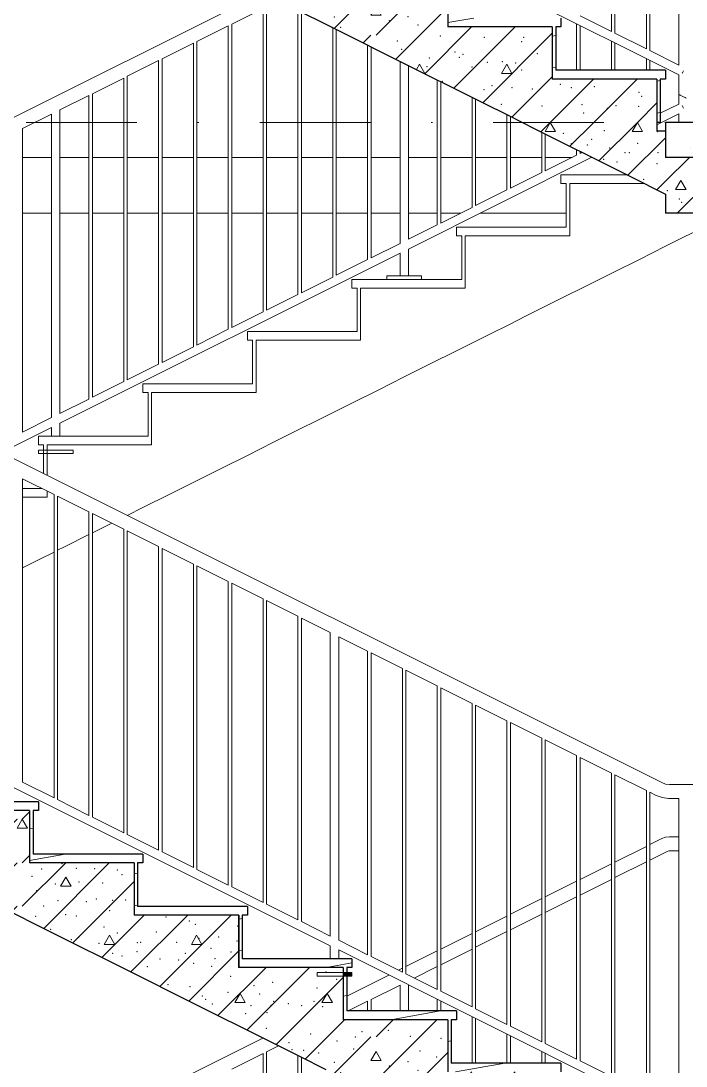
# Model space of a CAD drawing. Header units: millimetres. Extents: x 18162 to 7085488, y 72188 to 247925.
# Drawn here: x 3667579 to 3669488, y 125410 to 128410 of the extents above; entities that cross this region are included whole.
import ezdxf

# ---------------------------------------------------------------- set-up
doc = ezdxf.new("R2010")
doc.units = ezdxf.units.MM
doc.header["$MEASUREMENT"] = 0
doc.linetypes.add('Dot & Dashed', pattern=[670.277762, 317.5, -176.388889, 0, -176.388874])
for name, color, linetype in [('Interior - Stair & Railing', 7, 'Continuous'), ('Structural - Bearing', 7, 'Continuous'), ('Structural - Stair & Railing', 7, 'Continuous')]:
    doc.layers.add(name, color=color, linetype=linetype)
pattern_1 = [(10, (3761974.73, 95118.01), (-15.628336, 88.632695), [])]

# ---------------------------------------------------------------- blocks, each defined once
blk = doc.blocks.new('*X899', base_point=(3761974.7, 95118))
at = {"layer": 'Structural - Stair & Railing', "color": 7, "linetype": 'Continuous', "lineweight": 9}
for p, q in [((3666374.4, 129440.1), (3666377.3, 129443)), ((3666457.7, 129398.4), (3666502.3, 129443)), ((3666552.9, 129425.9), (3666562.8, 129443)), ((3666568, 129425.9), (3666552.9, 129425.9)), ((3666568, 129368.6), (3666642.5, 129443)), ((3666568, 129425.9), (3666583.1, 129425.9)), ((3666583.1, 129425.9), (3666573.2, 129443)), ((3666634.5, 129310), (3666767.5, 129443)), ((3666717.8, 129268.4), (3666892.5, 129443)), ((3666801.2, 129226.7), (3667004, 129429.5)), ((3666812.9, 129443), (3666803.1, 129425.9)), ((3666803.1, 129425.9), (3666833.1, 129425.9)), ((3666833.1, 129425.9), (3666823.2, 129443)), ((3666541.1, 129356.7), (3666552.9, 129368.6)), ((3666884.5, 129185), (3667004, 129304.5)), ((3666691, 129281.8), (3666693, 129285.2)), ((3666693, 129285.2), (3666696.6, 129279)), ((3666927.9, 129259.2), (3666943, 129285.2)), ((3666943, 129285.2), (3666957.9, 129259.2)), ((3666967.8, 129143.4), (3667117.5, 129293)), ((3667068, 129118.6), (3667242.5, 129293)), ((3667177.9, 129259.2), (3667193, 129285.2)), ((3667193, 129285.2), (3667207.9, 129259.2)), ((3666957.9, 129259.2), (3666927.9, 129259.2)), ((3667207.9, 129259.2), (3667177.9, 129259.2)), ((3667193, 129118.6), (3667304, 129229.5)), ((3667318, 129118.6), (3667342.5, 129143)), ((3667443, 129118.6), (3667467.5, 129143)), ((3667583.1, 129118.6), (3667604, 129139.4)), ((3667051.2, 129101.7), (3667068, 129118.5)), ((3667068, 129118.6), (3667056.8, 129098.9)), ((3667083.1, 129092.6), (3667068, 129118.6)), ((3667069.5, 129092.5), (3667083.1, 129092.6)), ((3667134.5, 129060), (3667193, 129118.5)), ((3667217.8, 129018.4), (3667318, 129118.5)), ((3667301.2, 128976.7), (3667443, 129118.5)), ((3667318, 129118.6), (3667303.1, 129092.5)), ((3667303.1, 129092.5), (3667333.1, 129092.6)), ((3667333.1, 129092.6), (3667318, 129118.6)), ((3667384.5, 128935), (3667568, 129118.5)), ((3667568, 129092.6), (3667583.1, 129118.6)), ((3667583.1, 129092.5), (3667568, 129092.6)), ((3667598.3, 129092.6), (3667583.1, 129118.6)), ((3667583.1, 129092.5), (3667598.3, 129092.6)), ((3667583.1, 128993.5), (3667604, 129014.4)), ((3667467.8, 128893.4), (3667568, 128993.5)), ((3667583.1, 128868.5), (3667707.6, 128993)), ((3667644.6, 128805), (3667832.6, 128993)), ((3667427.9, 128925.9), (3667443, 128951.9)), ((3667443, 128951.9), (3667457.9, 128925.9)), ((3667693, 128925.9), (3667708.1, 128951.9)), ((3667708.1, 128951.9), (3667723.1, 128925.9)), ((3667457.9, 128925.9), (3667427.9, 128925.9)), ((3667723.1, 128925.9), (3667693, 128925.9)), ((3667727.9, 128763.3), (3667904, 128939.4)), ((3667551.2, 128851.7), (3667568, 128868.5)), ((3667811.3, 128721.7), (3667932.6, 128843)), ((3667894.6, 128680), (3668057.6, 128843)), ((3667977.9, 128638.3), (3668182.6, 128843)), ((3667833.1, 128785.2), (3667818.2, 128759.2)), ((3667848.3, 128759.2), (3667833.1, 128785.2)), ((3668083.1, 128785.2), (3668068.2, 128759.2)), ((3668098.3, 128759.2), (3668083.1, 128785.2)), ((3667818.2, 128759.2), (3667848.3, 128759.2)), ((3668061.3, 128596.7), (3668204, 128739.4)), ((3668068.2, 128759.2), (3668098.3, 128759.2)), ((3668144.6, 128555), (3668282.6, 128693)), ((3668227.9, 128513.3), (3668407.6, 128693)), ((3668311.3, 128471.7), (3668504, 128664.4)), ((3668193, 128592.6), (3668208.1, 128618.6)), ((3668208.1, 128618.6), (3668223.1, 128592.5)), ((3668443, 128592.6), (3668458.1, 128618.6)), ((3668458.1, 128618.6), (3668473.1, 128592.5)), ((3668223.1, 128592.5), (3668193, 128592.6)), ((3668473.1, 128592.5), (3668443, 128592.6)), ((3668394.6, 128430), (3668507.6, 128543)), ((3668598.3, 128368.5), (3668772.7, 128543)), ((3668598.3, 128493.5), (3668647.7, 128543)), ((3668477.9, 128388.3), (3668583.1, 128493.5)), ((3668583.1, 128425.9), (3668598.3, 128451.9)), ((3668613.4, 128425.9), (3668598.3, 128451.9)), ((3668654.7, 128299.9), (3668804, 128449.2)), ((3668598.3, 128425.9), (3668583.1, 128425.9)), ((3668598.3, 128425.9), (3668613.4, 128425.9)), ((3668738, 128258.3), (3668872.7, 128393)), ((3668821.3, 128216.6), (3668997.7, 128393)), ((3668904.7, 128174.9), (3669104, 128374.2)), ((3668561.3, 128346.7), (3668583.1, 128368.5)), ((3668714.4, 128270.1), (3668723.3, 128285.2)), ((3668723.3, 128285.2), (3668738.2, 128259.2)), ((3668958.1, 128259.2), (3668973.3, 128285.2)), ((3668973.3, 128285.2), (3668988.2, 128259.2)), ((3668738.2, 128259.2), (3668736.2, 128259.2)), ((3668988.2, 128259.2), (3668958.1, 128259.2)), ((3668988, 128133.3), (3669104, 128249.2)), ((3669098.3, 128118.5), (3669222.7, 128243)), ((3669223.3, 128118.5), (3669347.7, 128243)), ((3669348.3, 128118.5), (3669404, 128174.2)), ((3669071.3, 128091.6), (3669098.3, 128118.5)), ((3669098.3, 128118.5), (3669083.4, 128092.5)), ((3669113.4, 128092.5), (3669098.3, 128118.5)), ((3669154.7, 128049.9), (3669223.3, 128118.5)), ((3669238, 128008.3), (3669348.3, 128118.5)), ((3669348.3, 128118.5), (3669333.4, 128092.5)), ((3669363.4, 128092.5), (3669348.3, 128118.5)), ((3669083.4, 128092.5), (3669113.4, 128092.5)), ((3669321.3, 127966.6), (3669429.1, 128074.3)), ((3669333.4, 128092.5), (3669363.4, 128092.5)), ((3669404.7, 127924.9), (3669429.1, 127949.3))]:
    blk.add_line(p, q, dxfattribs=at)
for p in [(3666448.8, 129421.1), (3666448.8, 129421.1), (3666660, 129422.3), (3666742.4, 129436.2), (3666813.2, 129433.7), (3666992.3, 129424.6), (3666606.5, 129410.2), (3666688.2, 129397.9), (3666901.1, 129409.9), (3666926.4, 129406.5), (3666752.6, 129366.8), (3666879.2, 129362.5), (3666992.3, 129362.8), (3666628.8, 129352.1), (3666986.1, 129349.7), (3666641.5, 129328.1), (3666721.5, 129303.5), (3666794.5, 129320.3), (3666806.8, 129304.9), (3666817.7, 129314.2), (3666714.1, 129278.6), (3666843.9, 129277.1), (3666887.2, 129291), (3666930.7, 129292.7), (3666969.1, 129289.4), (3667115.9, 129280.2), (3667151.4, 129277.1), (3667276.6, 129278.6), (3666985.8, 129268.8), (3666877.9, 129212.2), (3666901.3, 129224.3), (3666958.8, 129218.6), (3667016.6, 129214.7), (3667097.4, 129227.6), (3667128.8, 129217.9), (3667128.8, 129217.9), (3667194.7, 129221.4), (3666927.4, 129170.5), (3667044, 129165.8), (3667159.2, 129168.9), (3667231.7, 129158.6), (3667257.1, 129166.6), (3667163.8, 129145.7), (3667537.9, 129142.1), (3667223.3, 129094.5), (3667375.2, 129092), (3667447.4, 129093.2), (3667522.3, 129097.6), (3667568, 129118.6), (3667568, 129118.6), (3667568, 129118.5), (3667583.1, 129118.6), (3667583.1, 129118.5), (3667583.1, 129118.5), (3667106.1, 129086.8), (3667187.1, 129070.1), (3667174.3, 129053.4), (3667238.2, 129045.3), (3667282.6, 129031.8), (3667294.6, 129031.9), (3667319.2, 129057.9), (3667377.3, 129031.8), (3667449.4, 129031.8), (3667499.6, 129044), (3667544.4, 129031.7), (3667259.3, 129004.4), (3667374.7, 129000.2), (3667485.2, 129021.9), (3667469.8, 128984.8), (3667638.2, 128975.7), (3667697, 128991.2), (3667738.5, 128977.1), (3667790.3, 128976.7), (3667855.9, 128972.9), (3667520.7, 128956.8), (3667611.2, 128954.2), (3667868.9, 128959.4), (3667471.7, 128934.9), (3667510, 128912.2), (3667624.2, 128913.7), (3667678.1, 128932.3), (3667745.8, 128938.1), (3667813.4, 128934.9), (3667510.1, 128900.4), (3667523.9, 128901.4), (3667685.7, 128884.4), (3667766.6, 128881.8), (3667795.3, 128889.8), (3667842.1, 128885.9), (3667879.9, 128886.9), (3667644.3, 128868.9), (3667832.8, 128867.4), (3667833.5, 128856), (3667621.6, 128839.5), (3667707.6, 128844.2), (3667738.2, 128840.5), (3667995.2, 128837.9), (3668062.8, 128826.1), (3667664, 128802.3), (3667817.1, 128808.9), (3667855.9, 128792), (3667967.3, 128795), (3668080, 128817), (3668201.3, 128812.1), (3667724.1, 128772.2), (3667744.4, 128779.8), (3667803.1, 128762.3), (3667913.4, 128764.6), (3667922.4, 128765.4), (3668025.9, 128765.4), (3668090.2, 128776.5), (3668146.9, 128780.4), (3668199, 128768.5), (3667842.7, 128733.8), (3667912.5, 128737.9), (3668051, 128733.8), (3668125, 128748.2), (3668182.4, 128737), (3667868.9, 128726.3), (3667978, 128717.5), (3668032.1, 128714.4), (3668074.8, 128705), (3668136.2, 128718.2), (3667942, 128695.3), (3668126.4, 128695.8), (3668454.5, 128680.1), (3668001.1, 128644), (3668180.9, 128667.3), (3668248.3, 128640.4), (3668302.1, 128650.1), (3668484.9, 128658.8), (3668064.5, 128637.4), (3668099.8, 128610.8), (3668173.9, 128622), (3668263.9, 128617), (3668429.3, 128634), (3668109.5, 128601.4), (3668128.3, 128587.8), (3668239.2, 128583), (3668296.4, 128584.6), (3668304.1, 128596), (3668346.2, 128588.7), (3668384.5, 128583), (3668420, 128596), (3668223.8, 128559.9), (3668285.6, 128562.9), (3668445.1, 128580), (3668283.9, 128518.1), (3668410.5, 128502), (3668539, 128493.4), (3668557.6, 128508.3), (3668633.5, 128512.7), (3668696.5, 128495), (3668348.5, 128477), (3668486.3, 128482.2), (3668784.7, 128489.3), (3668356.8, 128457.1), (3668390.6, 128454.8), (3668433.6, 128447.8), (3668534.1, 128459.4), (3668724.3, 128453.2), (3668772.7, 128436.2), (3668479, 128421.1), (3668479, 128421.1), (3668636.7, 128410.1), (3668690.3, 128422.3), (3668496.4, 128390.9), (3668718.4, 128397.9), (3668659.1, 128352.1), (3668782.8, 128366.8), (3668909.5, 128362.5), (3669016.4, 128349.7), (3669022.5, 128362.8), (3668671.7, 128328.1), (3668824.7, 128320.3), (3668847.9, 128314.2), (3669061.2, 128315.7), (3668751.7, 128303.5), (3668837.1, 128304.9), (3668917.5, 128291), (3668961, 128292.7), (3668999.4, 128289.4), (3668744.4, 128278.6), (3668874.2, 128277.1), (3669016.1, 128268.8), (3668788.2, 128235.9), (3668931.5, 128224.3), (3669127.6, 128227.6), (3669225, 128221.4), (3668908.2, 128212.2), (3668989, 128218.6), (3669046.9, 128214.7), (3669159, 128217.9), (3669159, 128217.9), (3669353.2, 128204.4), (3669361, 128193.6), (3668957.6, 128170.4), (3669074.2, 128165.8), (3669189.4, 128168.9), (3669287.4, 128166.6), (3669351.7, 128164.3), (3669194.1, 128145.7), (3669261.9, 128158.6), (3669136.3, 128086.8), (3669217.4, 128070.1), (3669253.5, 128094.5), (3669405.5, 128092), (3669158.5, 128057.4), (3669204.5, 128053.4), (3669268.5, 128045.3), (3669349.5, 128057.9), (3669251.2, 128012.6), (3669312.8, 128031.8), (3669324.9, 128031.9), (3669407.6, 128031.8), (3669289.5, 128004.4), (3669405, 128000.2), (3669366.6, 127954.8)]:
    blk.add_point(p, dxfattribs=at)
blk = doc.blocks.new('*X910', base_point=(3761974.7, 95118))
at = {"layer": 'Structural - Bearing', "color": 7, "linetype": 'Continuous', "lineweight": 9}
for p, q in [((3669429.1, 127949.3), (3669497.7, 128018)), ((3669462.7, 127858), (3669598.3, 127993.5)), ((3669458.1, 127925.9), (3669473.3, 127951.9)), ((3669473.3, 127951.9), (3669488.2, 127925.8)), ((3669488.2, 127925.8), (3669458.1, 127925.9))]:
    blk.add_line(p, q, dxfattribs=at)
for p in [(3669434.6, 127922.8), (3669468.5, 127898.2), (3669475.3, 127889)]:
    blk.add_point(p, dxfattribs=at)
blk = doc.blocks.new('*X975', base_point=(3761974.7, 95118))
at = {"layer": 'Structural - Stair & Railing', "color": 7, "linetype": 'Continuous', "lineweight": 9}
for p, q in [((3666374.4, 126440.1), (3666377.4, 126443)), ((3666457.8, 126398.4), (3666502.4, 126443)), ((3666552.9, 126425.9), (3666562.9, 126443)), ((3666568, 126425.8), (3666552.9, 126425.9)), ((3666568, 126368.5), (3666642.5, 126443)), ((3666568, 126425.8), (3666583.1, 126425.9)), ((3666583.1, 126425.9), (3666573.2, 126443)), ((3666634.5, 126310), (3666767.5, 126443)), ((3666717.9, 126268.4), (3666892.5, 126443)), ((3666801.2, 126226.7), (3667004, 126429.5)), ((3666812.9, 126443), (3666803.1, 126425.8)), ((3666803.1, 126425.8), (3666833.1, 126425.9)), ((3666833.1, 126425.9), (3666823.2, 126443)), ((3666541.1, 126356.7), (3666552.9, 126368.5)), ((3666884.5, 126185), (3667004, 126304.5)), ((3666691, 126281.8), (3666693, 126285.2)), ((3666693, 126285.2), (3666696.6, 126279)), ((3666927.9, 126259.2), (3666943, 126285.2)), ((3666943, 126285.2), (3666957.9, 126259.2)), ((3666967.9, 126143.4), (3667117.5, 126293)), ((3667068, 126118.5), (3667242.5, 126293)), ((3667177.9, 126259.2), (3667193, 126285.2)), ((3667193, 126285.2), (3667207.9, 126259.2)), ((3666957.9, 126259.2), (3666927.9, 126259.2)), ((3667207.9, 126259.2), (3667177.9, 126259.2)), ((3667193, 126118.5), (3667304, 126229.5)), ((3667318, 126118.5), (3667342.5, 126143)), ((3667443, 126118.5), (3667467.5, 126143)), ((3667583.1, 126118.5), (3667604, 126139.3)), ((3667051.2, 126101.7), (3667068, 126118.5)), ((3667068, 126118.5), (3667056.8, 126098.9)), ((3667083.1, 126092.5), (3667068, 126118.5)), ((3667069.6, 126092.5), (3667083.1, 126092.5)), ((3667134.5, 126060), (3667193, 126118.5)), ((3667217.9, 126018.3), (3667318, 126118.5)), ((3667301.2, 125976.7), (3667443, 126118.5)), ((3667318, 126118.5), (3667303.1, 126092.5)), ((3667303.1, 126092.5), (3667333.1, 126092.5)), ((3667333.1, 126092.5), (3667318, 126118.5)), ((3667384.5, 125935), (3667568, 126118.5)), ((3667568, 126092.5), (3667583.1, 126118.5)), ((3667583.1, 126092.5), (3667568, 126092.5)), ((3667598.3, 126092.5), (3667583.1, 126118.5)), ((3667583.1, 126092.5), (3667598.3, 126092.5)), ((3667583.1, 125993.5), (3667604, 126014.3)), ((3667467.9, 125893.3), (3667568, 125993.5)), ((3667583.1, 125868.5), (3667707.7, 125993)), ((3667644.6, 125805), (3667832.7, 125993)), ((3667427.9, 125925.8), (3667443, 125951.8)), ((3667443, 125951.8), (3667457.9, 125925.8)), ((3667693, 125925.8), (3667708.1, 125951.8)), ((3667708.1, 125951.8), (3667723.1, 125925.8)), ((3667457.9, 125925.8), (3667427.9, 125925.8)), ((3667723.1, 125925.8), (3667693, 125925.8)), ((3667727.9, 125763.3), (3667904, 125939.3)), ((3667551.2, 125851.7), (3667568, 125868.5)), ((3667811.3, 125721.6), (3667932.7, 125843)), ((3667894.6, 125680), (3668057.7, 125843)), ((3667977.9, 125638.3), (3668182.7, 125843)), ((3667833.1, 125785.2), (3667818.2, 125759.1)), ((3667848.3, 125759.2), (3667833.1, 125785.2)), ((3668083.1, 125785.2), (3668068.2, 125759.1)), ((3668098.3, 125759.2), (3668083.1, 125785.2)), ((3667818.2, 125759.1), (3667848.3, 125759.2)), ((3668061.3, 125596.6), (3668204, 125739.3)), ((3668068.2, 125759.1), (3668098.3, 125759.2)), ((3668144.6, 125555), (3668282.7, 125693)), ((3668227.9, 125513.3), (3668407.7, 125693)), ((3668311.3, 125471.6), (3668504, 125664.3)), ((3668193, 125592.5), (3668208.1, 125618.5)), ((3668208.1, 125618.5), (3668223.1, 125592.5)), ((3668443, 125592.5), (3668458.1, 125618.5)), ((3668458.1, 125618.5), (3668473.1, 125592.5)), ((3668223.1, 125592.5), (3668193, 125592.5)), ((3668473.1, 125592.5), (3668443, 125592.5)), ((3668394.6, 125430), (3668507.7, 125543)), ((3668598.3, 125368.5), (3668772.8, 125543)), ((3668598.3, 125493.5), (3668647.8, 125543)), ((3668477.9, 125388.3), (3668583.1, 125493.5)), ((3668583.1, 125425.8), (3668598.3, 125451.8)), ((3668613.4, 125425.8), (3668598.3, 125451.8)), ((3668654.7, 125299.9), (3668804, 125449.2)), ((3668598.3, 125425.8), (3668583.1, 125425.8)), ((3668598.3, 125425.8), (3668613.4, 125425.8)), ((3668738, 125258.3), (3668872.8, 125393)), ((3668821.4, 125216.6), (3668997.8, 125393)), ((3668904.7, 125174.9), (3669104, 125374.2)), ((3668561.3, 125346.6), (3668583.1, 125368.5)), ((3668714.5, 125270), (3668723.3, 125285.2)), ((3668723.3, 125285.2), (3668738.2, 125259.1)), ((3668958.1, 125259.2), (3668973.3, 125285.2)), ((3668973.3, 125285.2), (3668988.2, 125259.1)), ((3668738.2, 125259.1), (3668736.3, 125259.1)), ((3668988.2, 125259.1), (3668958.1, 125259.2)), ((3668988, 125133.3), (3669104, 125249.2)), ((3669098.3, 125118.5), (3669222.8, 125243)), ((3669223.3, 125118.5), (3669347.8, 125243)), ((3669348.3, 125118.5), (3669404, 125174.2)), ((3669071.4, 125091.6), (3669098.3, 125118.5)), ((3669098.3, 125118.5), (3669083.4, 125092.5)), ((3669113.4, 125092.5), (3669098.3, 125118.5)), ((3669154.7, 125049.9), (3669223.3, 125118.5)), ((3669238, 125008.3), (3669348.3, 125118.5)), ((3669348.3, 125118.5), (3669333.4, 125092.5)), ((3669363.4, 125092.5), (3669348.3, 125118.5)), ((3669083.4, 125092.5), (3669113.4, 125092.5)), ((3669321.4, 124966.6), (3669429.1, 125074.3)), ((3669333.4, 125092.5), (3669363.4, 125092.5)), ((3669404.7, 124924.9), (3669429.1, 124949.3))]:
    blk.add_line(p, q, dxfattribs=at)
for p in [(3666448.8, 126421.1), (3666448.8, 126421.1), (3666660, 126422.3), (3666742.4, 126436.2), (3666813.2, 126433.7), (3666992.3, 126424.6), (3666606.5, 126410.1), (3666688.2, 126397.9), (3666901.1, 126409.8), (3666926.4, 126406.5), (3666752.6, 126366.7), (3666879.2, 126362.5), (3666992.3, 126362.8), (3666628.8, 126352.1), (3666986.1, 126349.7), (3666641.5, 126328), (3666721.5, 126303.4), (3666794.5, 126320.3), (3666806.8, 126304.8), (3666817.7, 126314.1), (3666714.1, 126278.6), (3666843.9, 126277), (3666887.2, 126290.9), (3666930.7, 126292.7), (3666969.1, 126289.4), (3667115.9, 126280.1), (3667151.4, 126277), (3667276.6, 126278.6), (3666985.8, 126268.7), (3666877.9, 126212.1), (3666901.3, 126224.3), (3666958.8, 126218.5), (3667016.6, 126214.6), (3667097.4, 126227.6), (3667128.8, 126217.8), (3667128.8, 126217.8), (3667194.7, 126221.4), (3666927.4, 126170.4), (3667044, 126165.8), (3667159.2, 126168.9), (3667231.7, 126158.6), (3667257.1, 126166.6), (3667163.8, 126145.7), (3667537.9, 126142.1), (3667223.3, 126094.5), (3667375.2, 126091.9), (3667447.4, 126093.1), (3667522.3, 126097.6), (3667568, 126118.5), (3667568, 126118.5), (3667568, 126118.5), (3667583.1, 126118.5), (3667583.1, 126118.5), (3667583.1, 126118.5), (3667106.1, 126086.8), (3667187.1, 126070.1), (3667174.3, 126053.3), (3667238.2, 126045.3), (3667282.6, 126031.7), (3667294.6, 126031.9), (3667319.2, 126057.9), (3667377.3, 126031.7), (3667449.4, 126031.7), (3667499.6, 126044), (3667544.4, 126031.7), (3667259.3, 126004.4), (3667374.7, 126000.2), (3667485.2, 126021.9), (3667469.8, 125984.8), (3667638.2, 125975.6), (3667697, 125991.2), (3667738.5, 125977), (3667790.3, 125976.7), (3667855.9, 125972.8), (3667520.7, 125956.7), (3667611.2, 125954.2), (3667868.9, 125959.3), (3667471.7, 125934.9), (3667510, 125912.1), (3667624.2, 125913.7), (3667678.1, 125932.3), (3667745.8, 125938.1), (3667813.4, 125934.9), (3667510.1, 125900.4), (3667523.9, 125901.3), (3667685.7, 125884.3), (3667766.6, 125881.7), (3667795.3, 125889.8), (3667842.1, 125885.9), (3667879.9, 125886.9), (3667644.3, 125868.9), (3667832.8, 125867.3), (3667833.5, 125856), (3667621.6, 125839.5), (3667707.6, 125844.1), (3667738.2, 125840.5), (3667995.2, 125837.8), (3668062.8, 125826), (3667664, 125802.2), (3667817.1, 125808.9), (3667855.9, 125791.9), (3667967.3, 125794.9), (3668080, 125817), (3668201.3, 125812.1), (3667724.1, 125772.2), (3667744.4, 125779.8), (3667803.1, 125762.3), (3667913.4, 125764.5), (3667922.4, 125765.3), (3668025.9, 125765.3), (3668090.2, 125776.5), (3668146.9, 125780.3), (3668199, 125768.4), (3667842.7, 125733.7), (3667912.5, 125737.8), (3668051, 125733.7), (3668125, 125748.1), (3668182.4, 125736.9), (3667868.9, 125726.2), (3667978, 125717.4), (3668032.1, 125714.3), (3668074.8, 125705), (3668136.2, 125718.2), (3667942, 125695.3), (3668126.4, 125695.8), (3668454.5, 125680.1), (3668001.1, 125643.9), (3668180.9, 125667.2), (3668248.3, 125640.4), (3668302.1, 125650), (3668484.9, 125658.7), (3668064.5, 125637.4), (3668099.8, 125610.8), (3668173.9, 125621.9), (3668263.9, 125617), (3668429.3, 125634), (3668109.5, 125601.3), (3668128.3, 125587.8), (3668239.2, 125583), (3668296.4, 125584.5), (3668304.1, 125595.9), (3668346.2, 125588.7), (3668384.5, 125583), (3668420, 125595.9), (3668223.8, 125559.9), (3668285.6, 125562.9), (3668445.1, 125579.9), (3668283.9, 125518), (3668410.5, 125501.9), (3668539, 125493.4), (3668557.6, 125508.3), (3668633.5, 125512.6), (3668696.5, 125494.9), (3668348.5, 125476.9), (3668486.3, 125482.1), (3668784.7, 125489.3), (3668356.8, 125457.1), (3668390.6, 125454.7), (3668433.6, 125447.7), (3668534.1, 125459.3), (3668724.3, 125453.2), (3668772.7, 125436.1), (3668479, 125421), (3668479, 125421), (3668636.7, 125410.1), (3668690.3, 125422.3), (3668496.4, 125390.9), (3668718.4, 125397.8), (3668659.1, 125352.1), (3668782.8, 125366.7), (3668909.5, 125362.4), (3669016.4, 125349.6), (3669022.5, 125362.7), (3668671.7, 125328), (3668824.7, 125320.3), (3668847.9, 125314.1), (3669061.2, 125315.6), (3668751.7, 125303.4), (3668837.1, 125304.8), (3668917.5, 125290.9), (3668961, 125292.7), (3668999.4, 125289.4), (3668744.4, 125278.6), (3668874.2, 125277), (3669016.1, 125268.7), (3668788.2, 125235.8), (3668931.5, 125224.2), (3669127.6, 125227.6), (3669225, 125221.4), (3668908.2, 125212.1), (3668989, 125218.5), (3669046.9, 125214.6), (3669159, 125217.8), (3669159, 125217.8), (3669353.2, 125204.4), (3669361, 125193.6), (3668957.6, 125170.4), (3669074.2, 125165.7), (3669189.4, 125168.8), (3669287.4, 125166.5), (3669351.7, 125164.2), (3669194.1, 125145.7), (3669261.9, 125158.6), (3669136.3, 125086.8), (3669217.4, 125070.1), (3669253.5, 125094.5), (3669405.5, 125091.9), (3669158.5, 125057.4), (3669204.5, 125053.3), (3669268.5, 125045.2), (3669349.5, 125057.8), (3669251.2, 125012.6), (3669312.8, 125031.7), (3669324.9, 125031.9), (3669407.6, 125031.7), (3669289.5, 125004.4), (3669405, 125000.2), (3669366.6, 124954.8)]:
    blk.add_point(p, dxfattribs=at)

msp = doc.modelspace()

# ---------------------------------------------------------------- hatches: boundary and pattern name
at = {"layer": 'Interior - Stair & Railing', "linetype": 'Continuous', "lineweight": 9}
msp.add_hatch(color=7, dxfattribs=at).paths.add_polyline_path([(3668529.1, 125678), (3668504, 125678), (3668504, 125668), (3668529.1, 125668)])
at = {"layer": 'Structural - Bearing', "linetype": 'Continuous', "lineweight": 9}
h = msp.add_hatch(dxfattribs=at)
h.set_pattern_fill('Lightweight_Concrete_0003', style=0, pattern_type=2)
h.set_pattern_definition([(0, (3761974.7, 95118), (0, 779.423), [48.75, -401.25]), (0, (3762199.7, 95507.7), (0, 779.423), [48.75, -401.25]), (60, (3761974.7, 95118), (-675, 389.7114), [48.75, -401.25]), (60, (3762424.7, 95118), (-675, 389.7114), [48.75, -401.25]), (120, (3762023.5, 95118), (675, 389.7114), [48.75, -401.25]), (120, (3762473.5, 95118), (675, 389.7114), [48.75, -401.25]), (0, (3761974.73, 95193), (0, 150), [0, -150, 0, -225]), (45, (3762049.73, 95193), (-106.06602, 106.06602), [0, -112.5, 0, -187.5])])
h.paths.add_polyline_path([(3669429.1, 128018), (3676379.1, 128018), (3676379.1, 128118), (3669429.1, 128118)])
at = {"layer": 'Structural - Stair & Railing', "linetype": 'Continuous', "lineweight": 9}
h = msp.add_hatch(dxfattribs=at)
h.set_pattern_fill('Wood_0003', style=0, pattern_type=2)
h.set_pattern_definition(pattern_1)
h.paths.add_polyline_path([(3668804.1, 128418), (3668804.1, 128393), (3669129.1, 128393), (3669129.1, 128418)])
h = msp.add_hatch(dxfattribs=at)
h.set_pattern_fill('Wood_0003', style=0, pattern_type=2)
h.set_pattern_definition(pattern_1)
h.paths.add_polyline_path([(3669114.1, 128393), (3669104.1, 128393), (3669104.1, 128268), (3669114.1, 128268)])
h = msp.add_hatch(dxfattribs=at)
h.set_pattern_fill('Wood_0003', style=0, pattern_type=2)
h.set_pattern_definition(pattern_1)
h.paths.add_polyline_path([(3669104.1, 128268), (3669104.1, 128243), (3669429.1, 128243), (3669429.1, 128268)])
h = msp.add_hatch(dxfattribs=at)
h.set_pattern_fill('Wood_0003', style=0, pattern_type=2)
h.set_pattern_definition(pattern_1)
h.paths.add_polyline_path([(3669414.1, 128243), (3669404.1, 128243), (3669404.1, 128118), (3669414.1, 128118)])
h = msp.add_hatch(dxfattribs=at)
h.set_pattern_fill('Wood_0003', style=0, pattern_type=2)
h.set_pattern_definition(pattern_1)
h.paths.add_polyline_path([(3667304.1, 126143), (3667629.1, 126143), (3667629.1, 126168), (3667304.1, 126168)])
h = msp.add_hatch(dxfattribs=at)
h.set_pattern_fill('Wood_0003', style=0, pattern_type=2)
h.set_pattern_definition(pattern_1)
h.paths.add_polyline_path([(3667614.1, 126143), (3667604.1, 126143), (3667604.1, 126018), (3667614.1, 126018)])
h = msp.add_hatch(dxfattribs=at)
h.set_pattern_fill('Wood_0003', style=0, pattern_type=2)
h.set_pattern_definition(pattern_1)
h.paths.add_polyline_path([(3667929.1, 126018), (3667604.1, 126018), (3667604.1, 125993), (3667929.1, 125993)])
h = msp.add_hatch(dxfattribs=at)
h.set_pattern_fill('Wood_0003', style=0, pattern_type=2)
h.set_pattern_definition(pattern_1)
h.paths.add_polyline_path([(3667914.1, 125993), (3667904.1, 125993), (3667904.1, 125868), (3667914.1, 125868)])
h = msp.add_hatch(dxfattribs=at)
h.set_pattern_fill('Wood_0003', style=0, pattern_type=2)
h.set_pattern_definition(pattern_1)
h.paths.add_polyline_path([(3667904.1, 125868), (3667904.1, 125843), (3668229.1, 125843), (3668229.1, 125868)])
h = msp.add_hatch(dxfattribs=at)
h.set_pattern_fill('Wood_0003', style=0, pattern_type=2)
h.set_pattern_definition(pattern_1)
h.paths.add_polyline_path([(3668214.1, 125843), (3668204.1, 125843), (3668204.1, 125718), (3668214.1, 125718)])
h = msp.add_hatch(dxfattribs=at)
h.set_pattern_fill('Wood_0003', style=0, pattern_type=2)
h.set_pattern_definition(pattern_1)
h.paths.add_polyline_path([(3668204.1, 125718), (3668204.1, 125693), (3668529.1, 125693), (3668529.1, 125718)])
h = msp.add_hatch(dxfattribs=at)
h.set_pattern_fill('Wood_0003', style=0, pattern_type=2)
h.set_pattern_definition(pattern_1)
h.paths.add_polyline_path([(3668504.1, 125693), (3668504.1, 125678), (3668514.1, 125678), (3668514.1, 125693)])
h = msp.add_hatch(dxfattribs=at)
h.set_pattern_fill('Wood_0003', style=0, pattern_type=2)
h.set_pattern_definition(pattern_1)
h.paths.add_polyline_path([(3668504.1, 125668), (3668504.1, 125568), (3668514.1, 125568), (3668514.1, 125668)])
h = msp.add_hatch(dxfattribs=at)
h.set_pattern_fill('Wood_0003', style=0, pattern_type=2)
h.set_pattern_definition(pattern_1)
h.paths.add_polyline_path([(3668504.1, 125543), (3668829.1, 125543), (3668829.1, 125568), (3668504.1, 125568)])
h = msp.add_hatch(dxfattribs=at)
h.set_pattern_fill('Wood_0003', style=0, pattern_type=2)
h.set_pattern_definition(pattern_1)
h.paths.add_polyline_path([(3668814.1, 125543), (3668804.1, 125543), (3668804.1, 125418), (3668814.1, 125418)])
h = msp.add_hatch(dxfattribs=at)
h.set_pattern_fill('Wood_0003', style=0, pattern_type=2)
h.set_pattern_definition(pattern_1)
h.paths.add_polyline_path([(3668804.1, 125393), (3669129.1, 125393), (3669129.1, 125418), (3668804.1, 125418)])

# ---------------------------------------------------------------- linework, layer by layer
at = {"color": 8, "linetype": 'Dot & Dashed', "lineweight": 13}
msp.add_line((3658879.3, 128118), (3689916.5, 128118), dxfattribs=at)
at = {"layer": 'Interior - Stair & Railing', "color": 7, "linetype": 'Continuous', "lineweight": 9}
for p, q in [((3669274.1, 128379.5), (3669274.1, 129250.8)), ((3669284.1, 128374.5), (3669284.1, 129245.8)), ((3669374.1, 128329.5), (3669374.1, 129200.8)), ((3669384.1, 128324.5), (3669384.1, 129195.8)), ((3669467.1, 128283), (3669467.1, 129178.1)), ((3669467.1, 128255), (3668491.1, 128743)), ((3666739.6, 127723.3), (3668273.8, 128490.4)), ((3668184.1, 128400.8), (3668274.1, 128445.8)), ((3668274.1, 127574.5), (3668274.1, 128445.8)), ((3668284.1, 127579.5), (3668284.1, 128450.8)), ((3668374.1, 127624.5), (3668374.1, 128440.3)), ((3668384.1, 127629.5), (3668384.1, 128435.3)), ((3668184.1, 127529.5), (3668184.1, 128400.8)), ((3669174.1, 128268), (3669174.1, 128401.5)), ((3669274.1, 128379.5), (3669184.1, 128424.5)), ((3668084.1, 128350.8), (3668174.1, 128395.8)), ((3668174.1, 127524.5), (3668174.1, 128395.8)), ((3668474.1, 127674.5), (3668474.1, 128390.3)), ((3668484.1, 127679.5), (3668484.1, 128385.3)), ((3669184.1, 128268), (3669184.1, 128396.5)), ((3669374.1, 128329.5), (3669284.1, 128374.5)), ((3667984.1, 128300.8), (3668074.1, 128345.8)), ((3668074.1, 127474.5), (3668074.1, 128345.8)), ((3668084.1, 127479.5), (3668084.1, 128350.8)), ((3668574.1, 127724.5), (3668574.1, 128340.3)), ((3669274.1, 128268), (3669274.1, 128351.5)), ((3669284.1, 128268), (3669284.1, 128346.5)), ((3668584.1, 127729.5), (3668584.1, 128335.3)), ((3669467.1, 128283), (3669384.1, 128324.5)), ((3667884.1, 128250.8), (3667974.1, 128295.8)), ((3667974.1, 127424.5), (3667974.1, 128295.8)), ((3667984.1, 127429.5), (3667984.1, 128300.8)), ((3668667.1, 127771), (3668667.1, 128293.8)), ((3668691.1, 127783), (3668691.1, 128281.8)), ((3669374.1, 128268), (3669374.1, 128301.5)), ((3669384.1, 128268), (3669384.1, 128296.5)), ((3667884.1, 127379.5), (3667884.1, 128250.8)), ((3669467.1, 128199), (3669467.1, 128255)), ((3669477.3, 128259.5), (3669478.1, 128261.1)), ((3669478.1, 128261.1), (3669479.1, 128263)), ((3669479.1, 128263), (3669480, 128264.9)), ((3669480, 128264.9), (3669480.8, 128266.5)), ((3667784.1, 128200.8), (3667874.1, 128245.8)), ((3667874.1, 127374.5), (3667874.1, 128245.8)), ((3668774.1, 127824.5), (3668774.1, 128240.3)), ((3668784.1, 127829.5), (3668784.1, 128235.3)), ((3667691.1, 128154.3), (3667774.1, 128195.8)), ((3667774.1, 127324.5), (3667774.1, 128195.8)), ((3667784.1, 127329.5), (3667784.1, 128200.8)), ((3668874.1, 127874.5), (3668874.1, 128190.3)), ((3669467.1, 128171), (3669467.1, 128199)), ((3669467.1, 128199), (3669467.2, 128198.9)), ((3669467.2, 128198.9), (3669467.8, 128198.6)), ((3669467.8, 128198.6), (3669468.7, 128198.2)), ((3669468.7, 128198.2), (3669469.9, 128197.6)), ((3669469.9, 128197.6), (3669471.3, 128196.9)), ((3669471.3, 128196.9), (3669473.1, 128196)), ((3669473.1, 128196), (3669475, 128195.1)), ((3669475, 128195.1), (3669477, 128194)), ((3669477, 128194), (3669479.1, 128193)), ((3669479.1, 128193), (3669481.1, 128192)), ((3669481.1, 128192), (3669483.2, 128191)), ((3669483.2, 128191), (3669485.1, 128190)), ((3669485.1, 128190), (3669486.8, 128189.1)), ((3668884.1, 127879.5), (3668884.1, 128185.3)), ((3669414.1, 128144.5), (3669467.1, 128171)), ((3669477.3, 128166.5), (3669478.1, 128164.9)), ((3669478.1, 128164.9), (3669479.1, 128163)), ((3669479.1, 128163), (3669480, 128161.1)), ((3669480, 128161.1), (3669480.8, 128159.5)), ((3669486.8, 128189.1), (3669488.2, 128188.4)), ((3667584.1, 128100.8), (3667667.1, 128142.3)), ((3667667.1, 127271), (3667667.1, 128142.3)), ((3667691.1, 127283), (3667691.1, 128154.3)), ((3668974.1, 127924.5), (3668974.1, 128140.3)), ((3668984.1, 127929.5), (3668984.1, 128135.3)), ((3669404, 128111.5), (3669467.1, 128143)), ((3669404, 128139.4), (3669404.1, 128139.5)), ((3669467.1, 128118), (3669467.1, 128143)), ((3667584.1, 127229.5), (3667584.1, 128100.8)), ((3669074.1, 127974.5), (3669074.1, 128090.3)), ((3669084.1, 127979.5), (3669084.1, 128085.3)), ((3669174.1, 128024.5), (3669174.1, 128040.3)), ((3668691.1, 127755), (3669217.8, 128018.4)), ((3669084.1, 127979.5), (3669174.1, 128024.5)), ((3669184.1, 128029.5), (3669184.1, 128035.3)), ((3669184.1, 128029.5), (3669189.8, 128032.4)), ((3668984.1, 127929.5), (3669074.1, 127974.5)), ((3668884.1, 127879.5), (3668974.1, 127924.5)), ((3668784.1, 127829.5), (3668874.1, 127874.5)), ((3668691.1, 127783), (3668774.1, 127824.5)), ((3668584.1, 127729.5), (3668667.1, 127771)), ((3667691.1, 127255), (3668667.1, 127743)), ((3668667.1, 127678), (3668667.1, 127743)), ((3668691.1, 127678), (3668691.1, 127755)), ((3668484.1, 127679.5), (3668574.1, 127724.5)), ((3668384.1, 127629.5), (3668474.1, 127674.5)), ((3668629.1, 127678), (3668729.1, 127678)), ((3668629.1, 127668), (3668629.1, 127678)), ((3668629.1, 127668), (3668729.1, 127668)), ((3668729.1, 127668), (3668729.1, 127678)), ((3668284.1, 127579.5), (3668374.1, 127624.5)), ((3669418.5, 126223.3), (3666739.6, 127562.7)), ((3668184.1, 127529.5), (3668274.1, 127574.5)), ((3668084.1, 127479.5), (3668174.1, 127524.5)), ((3667984.1, 127429.5), (3668074.1, 127474.5)), ((3667884.1, 127379.5), (3667974.1, 127424.5)), ((3667784.1, 127329.5), (3667874.1, 127374.5)), ((3667691.1, 127283), (3667774.1, 127324.5)), ((3667584.1, 127229.5), (3667667.1, 127271)), ((3667523, 127171), (3667667.1, 127243)), ((3667667.1, 127218), (3667667.1, 127243)), ((3667691.1, 127218), (3667691.1, 127255)), ((3667629.1, 127178), (3667644.1, 127178)), ((3667629.1, 127168), (3667629.1, 127178)), ((3667644.1, 127178), (3667654.1, 127178)), ((3667654.1, 127178), (3667654.2, 127178)), ((3667654.2, 127178), (3667729.1, 127178)), ((3667729.1, 127168), (3667729.1, 127178)), ((3667629.1, 127168), (3667644.1, 127168)), ((3667644.1, 127168), (3667654.1, 127168)), ((3667654.1, 127168), (3667654.2, 127168)), ((3667654.2, 127168), (3667729.1, 127168)), ((3667674.1, 127050.8), (3667584.1, 127095.8)), ((3667584.1, 126224.5), (3667584.1, 127095.8)), ((3667674.1, 126179.5), (3667674.1, 127050.8)), ((3667774.1, 127000.8), (3667684.1, 127045.8)), ((3667684.1, 126174.5), (3667684.1, 127045.8)), ((3667774.1, 126129.5), (3667774.1, 127000.8)), ((3667874.1, 126950.8), (3667784.1, 126995.8)), ((3667784.1, 126124.5), (3667784.1, 126995.8)), ((3667874.1, 126079.5), (3667874.1, 126950.8)), ((3667974.1, 126900.8), (3667884.1, 126945.8)), ((3667884.1, 126074.5), (3667884.1, 126945.8)), ((3667974.1, 126029.5), (3667974.1, 126900.8)), ((3668074.1, 126850.8), (3667984.1, 126895.8)), ((3667984.1, 126024.5), (3667984.1, 126895.8)), ((3668074.1, 125979.5), (3668074.1, 126850.8)), ((3668174.1, 126800.8), (3668084.1, 126845.8)), ((3668084.1, 125974.5), (3668084.1, 126845.8)), ((3668174.1, 125929.5), (3668174.1, 126800.8)), ((3668274.1, 126750.8), (3668184.1, 126795.8)), ((3668184.1, 125924.5), (3668184.1, 126795.8)), ((3668274.1, 125879.5), (3668274.1, 126750.8)), ((3668374.1, 126700.8), (3668284.1, 126745.8)), ((3668284.1, 125874.5), (3668284.1, 126745.8)), ((3668374.1, 125829.5), (3668374.1, 126700.8)), ((3668467.1, 126654.3), (3668384.1, 126695.8)), ((3668384.1, 125824.5), (3668384.1, 126695.8)), ((3668467.1, 125783), (3668467.1, 126654.3)), ((3668574.1, 126600.8), (3668491.1, 126642.3)), ((3668491.1, 125771), (3668491.1, 126642.3)), ((3668574.1, 125729.5), (3668574.1, 126600.8)), ((3668674.1, 126550.8), (3668584.1, 126595.8)), ((3668584.1, 125724.5), (3668584.1, 126595.8)), ((3668674.1, 125679.5), (3668674.1, 126550.8)), ((3668774.1, 126500.8), (3668684.1, 126545.8)), ((3668684.1, 125674.5), (3668684.1, 126545.8)), ((3668774.1, 125629.5), (3668774.1, 126500.8)), ((3668874.1, 126450.8), (3668784.1, 126495.8)), ((3668784.1, 125624.5), (3668784.1, 126495.8)), ((3668874.1, 125579.5), (3668874.1, 126450.8)), ((3668974.1, 126400.8), (3668884.1, 126445.8)), ((3668884.1, 125574.5), (3668884.1, 126445.8)), ((3668974.1, 125529.5), (3668974.1, 126400.8)), ((3669074.1, 126350.8), (3668984.1, 126395.8)), ((3668984.1, 125524.5), (3668984.1, 126395.8)), ((3669074.1, 125479.5), (3669074.1, 126350.8)), ((3669174.1, 126300.8), (3669084.1, 126345.8)), ((3669084.1, 125474.5), (3669084.1, 126345.8)), ((3669174.1, 125429.5), (3669174.1, 126300.8)), ((3669274.1, 126250.8), (3669184.1, 126295.8)), ((3669184.1, 125424.5), (3669184.1, 126295.8)), ((3668467.1, 125755), (3667491.1, 126243)), ((3669274.1, 125379.5), (3669274.1, 126250.8)), ((3669374.1, 126200.8), (3669284.1, 126245.8)), ((3669284.1, 125374.5), (3669284.1, 126245.8)), ((3667674.1, 126179.5), (3667584.1, 126224.5)), ((3669418.5, 126223.3), (3669429.1, 126219.4)), ((3669429.1, 126219.4), (3669440.3, 126218.1)), ((3669440.3, 126218.1), (3669554.1, 126218)), ((3669374.1, 125329.5), (3669374.1, 126200.8)), ((3669402.7, 126186.5), (3669384.1, 126195.8)), ((3669384.1, 125324.5), (3669384.1, 126195.8)), ((3669402.7, 126186.5), (3669419.8, 126180.3)), ((3669419.8, 126180.3), (3669437.9, 126178.2)), ((3667774.1, 126129.5), (3667684.1, 126174.5)), ((3669437.9, 126178.2), (3669467.1, 126178.1)), ((3669467.1, 125283), (3669467.1, 126178.1)), ((3667874.1, 126079.5), (3667784.1, 126124.5)), ((3667974.1, 126029.5), (3667884.1, 126074.5)), ((3669384.1, 126045.5), (3669418.5, 126062.7)), ((3669418.5, 126062.7), (3669429.1, 126066.6)), ((3669429.1, 126066.6), (3669440.3, 126067.9)), ((3669440.3, 126067.9), (3669467.1, 126067.9)), ((3669284.1, 125995.5), (3669374.1, 126040.5)), ((3668074.1, 125979.5), (3667984.1, 126024.5)), ((3669384.1, 126000.8), (3669434.3, 126025.9)), ((3669434.3, 126025.9), (3669438.3, 126027.4)), ((3669438.3, 126027.4), (3669442.6, 126027.9)), ((3669442.6, 126027.9), (3669467.1, 126027.9)), ((3668174.1, 125929.5), (3668084.1, 125974.5)), ((3669184.1, 125945.5), (3669274.1, 125990.5)), ((3669284.1, 125950.8), (3669374.1, 125995.8)), ((3669084.1, 125895.5), (3669174.1, 125940.5)), ((3669184.1, 125900.8), (3669274.1, 125945.8)), ((3668274.1, 125879.5), (3668184.1, 125924.5)), ((3668984.1, 125845.5), (3669074.1, 125890.5)), ((3669084.1, 125850.8), (3669174.1, 125895.8)), ((3668374.1, 125829.5), (3668284.1, 125874.5)), ((3668467.1, 125783), (3668384.1, 125824.5)), ((3668884.1, 125795.5), (3668974.1, 125840.5)), ((3668984.1, 125800.8), (3669074.1, 125845.8)), ((3668784.1, 125745.5), (3668874.1, 125790.5)), ((3668884.1, 125750.8), (3668974.1, 125795.8)), ((3668574.1, 125729.5), (3668491.1, 125771)), ((3668467.1, 125718), (3668467.1, 125755)), ((3669467.1, 125255), (3668491.1, 125743)), ((3668491.1, 125718), (3668491.1, 125743)), ((3668684.1, 125695.5), (3668774.1, 125740.5)), ((3668784.1, 125700.8), (3668874.1, 125745.8)), ((3668674.1, 125679.5), (3668584.1, 125724.5)), ((3668429.1, 125678), (3668429.1, 125668)), ((3668529.1, 125678), (3668429.1, 125678)), ((3668514.1, 125610.5), (3668635.1, 125671)), ((3668529.1, 125678), (3668529.1, 125668)), ((3668663, 125685), (3668674.1, 125690.5)), ((3668774.1, 125629.5), (3668684.1, 125674.5)), ((3668707.8, 125662.6), (3668774.1, 125695.8)), ((3668529.1, 125668), (3668429.1, 125668)), ((3668584.1, 125600.8), (3668667.1, 125642.3)), ((3668667.1, 125568), (3668667.1, 125642.3)), ((3668691.1, 125568), (3668691.1, 125643)), ((3668874.1, 125579.5), (3668784.1, 125624.5)), ((3668504, 125605.5), (3668504.1, 125605.5)), ((3668518.5, 125568), (3668574.1, 125595.8)), ((3668574.1, 125568), (3668574.1, 125595.8)), ((3668584.1, 125568), (3668584.1, 125600.8)), ((3668774.1, 125568), (3668774.1, 125601.5)), ((3668784.1, 125568), (3668784.1, 125596.5)), ((3668504, 125560.7), (3668504.1, 125560.8)), ((3668874.1, 125418), (3668874.1, 125551.5)), ((3668974.1, 125529.5), (3668884.1, 125574.5)), ((3668884.1, 125418), (3668884.1, 125546.5)), ((3669074.1, 125479.5), (3668984.1, 125524.5)), ((3666739.6, 124723.3), (3668273.8, 125490.4)), ((3668974.1, 125418), (3668974.1, 125501.5)), ((3668984.1, 125418), (3668984.1, 125496.5)), ((3668284.1, 125450.8), (3668318.5, 125468)), ((3669174.1, 125429.5), (3669084.1, 125474.5)), ((3668184.1, 125400.8), (3668274.1, 125445.8)), ((3668274.1, 124574.5), (3668274.1, 125445.8)), ((3668284.1, 124579.5), (3668284.1, 125450.8)), ((3668374.1, 124624.5), (3668374.1, 125440.3)), ((3668384.1, 124629.5), (3668384.1, 125435.3)), ((3669074.1, 125418), (3669074.1, 125451.5)), ((3669084.1, 125418), (3669084.1, 125446.5)), ((3669274.1, 125379.5), (3669184.1, 125424.5))]:
    msp.add_line(p, q, dxfattribs=at)
at = {"layer": 'Structural - Bearing', "color": 7, "linetype": 'Continuous', "lineweight": 25}
for p, q in [((3669429.1, 128118), (3669429.1, 128093)), ((3676379.1, 128018), (3669429.1, 128018)), ((3669429.1, 127912.8), (3669429.1, 127858)), ((3670729.1, 127858), (3669429.1, 127858))]:
    msp.add_line(p, q, dxfattribs=at)
at = {"layer": 'Structural - Bearing', "color": 7, "linetype": 'Continuous', "lineweight": 9}
for p, q in [((3667584, 128018), (3667667.1, 128018)), ((3667691.1, 128018), (3667774.1, 128018)), ((3667784, 128018), (3667874.1, 128018)), ((3667884.1, 128018), (3667974.1, 128018)), ((3667984.1, 128018), (3668074.1, 128018)), ((3668084.1, 128018), (3668174.1, 128018)), ((3668184.1, 128018), (3668274.1, 128018)), ((3668284.1, 128018), (3668374.1, 128018)), ((3668384.1, 128018), (3668474.1, 128018)), ((3668484.1, 128018), (3668574.1, 128018)), ((3668584.1, 128018), (3668667.1, 128018)), ((3668691.1, 128018), (3668774.1, 128018)), ((3668784.1, 128018), (3668874.1, 128018)), ((3668884.1, 128018), (3668974.1, 128018)), ((3668984.1, 128018), (3669074.1, 128018)), ((3669084.1, 128018), (3669161.1, 128018)), ((3669217, 128018), (3669218.5, 128018)), ((3667667.1, 127858), (3667584.1, 127858)), ((3667774.1, 127858), (3667691.1, 127858)), ((3667874.1, 127858), (3667784.1, 127858)), ((3667974.1, 127858), (3667884.1, 127858)), ((3668074.1, 127858), (3667984.1, 127858)), ((3668174.1, 127858), (3668084.1, 127858)), ((3668274.1, 127858), (3668184.1, 127858)), ((3668374.1, 127858), (3668284.1, 127858)), ((3668474.1, 127858), (3668384.1, 127858)), ((3668574.1, 127858), (3668484.1, 127858)), ((3668667.1, 127858), (3668584.1, 127858)), ((3668774.1, 127858), (3668691.1, 127858)), ((3668841.1, 127858), (3668784.1, 127858)), ((3669144.1, 127858), (3668897, 127858)), ((3669154.2, 127858), (3669154.1, 127858))]:
    msp.add_line(p, q, dxfattribs=at)
at = {"layer": 'Structural - Bearing', "color": 7, "linetype": 'Continuous', "lineweight": 25, "flags": 128}
msp.add_lwpolyline([(3676379.1, 128118), (3671869.1, 128118), (3671829.1, 128118), (3669429.1, 128118)], dxfattribs=at)
at = {"layer": 'Structural - Stair & Railing', "color": 7, "linetype": 'Continuous', "lineweight": 25}
for p, q in [((3668804, 128543), (3668804, 128393)), ((3668804.1, 128418), (3668804.1, 128393)), ((3669129.1, 128418), (3669129.1, 128393)), ((3668804.1, 128393), (3668804, 128393)), ((3669104, 128393), (3668804.1, 128393)), ((3669104, 128393), (3669104, 128243)), ((3669104.1, 128393), (3669104, 128393)), ((3669104.1, 128393), (3669104.1, 128268)), ((3669114.1, 128393), (3669114.1, 128268)), ((3669129.1, 128393), (3669114.1, 128393)), ((3669104.1, 128268), (3669104.1, 128243)), ((3669429.1, 128268), (3669114.1, 128268)), ((3669429.1, 128268), (3669429.1, 128243)), ((3669104.1, 128243), (3669104, 128243)), ((3669404, 128243), (3669104.1, 128243)), ((3669404, 128243), (3669404, 128093)), ((3669404.1, 128243), (3669404, 128243)), ((3669404.1, 128243), (3669404.1, 128118)), ((3669414.1, 128243), (3669414.1, 128118)), ((3669429.1, 128243), (3669414.1, 128243)), ((3669414.1, 128118), (3669404.1, 128118)), ((3669429.1, 128093), (3669404, 128093)), ((3669429.1, 128093), (3669429.1, 128018)), ((3667629.1, 126168), (3667529.1, 126168)), ((3667629.1, 126168), (3667629.1, 126143)), ((3667604, 126143), (3667304.1, 126143)), ((3667604.1, 126143), (3667604, 126143)), ((3667604, 126143), (3667604, 125993)), ((3667604.1, 126143), (3667604.1, 126018)), ((3667614.1, 126143), (3667614.1, 126018)), ((3667629.1, 126143), (3667614.1, 126143)), ((3667604.1, 126018), (3667604.1, 125993)), ((3667929.1, 126018), (3667614.1, 126018)), ((3667929.1, 126018), (3667929.1, 125993)), ((3667604.1, 125993), (3667604, 125993)), ((3667904, 125993), (3667604.1, 125993)), ((3667904.1, 125993), (3667904, 125993)), ((3667904, 125993), (3667904, 125843)), ((3667904.1, 125993), (3667904.1, 125868)), ((3667914.1, 125993), (3667914.1, 125868)), ((3667929.1, 125993), (3667914.1, 125993)), ((3667904.1, 125868), (3667904.1, 125843)), ((3668229.1, 125868), (3667914.1, 125868)), ((3668229.1, 125868), (3668229.1, 125843)), ((3667904.1, 125843), (3667904, 125843)), ((3668204, 125843), (3667904.1, 125843)), ((3668204.1, 125843), (3668204, 125843)), ((3668204, 125843), (3668204, 125693)), ((3668204.1, 125843), (3668204.1, 125718)), ((3668214.1, 125843), (3668214.1, 125718)), ((3668229.1, 125843), (3668214.1, 125843)), ((3668204.1, 125718), (3668204.1, 125693)), ((3668529.1, 125718), (3668214.1, 125718)), ((3668529.1, 125718), (3668529.1, 125693)), ((3668204.1, 125693), (3668204, 125693)), ((3668504, 125693), (3668204.1, 125693)), ((3668504.1, 125693), (3668504, 125693)), ((3668504, 125693), (3668504, 125543)), ((3668504.1, 125693), (3668504.1, 125568)), ((3668514.1, 125693), (3668514.1, 125568)), ((3668529.1, 125693), (3668514.1, 125693)), ((3668504.1, 125568), (3668504.1, 125543)), ((3668829.1, 125568), (3668514.1, 125568)), ((3668829.1, 125568), (3668829.1, 125543)), ((3668504.1, 125543), (3668504, 125543)), ((3668804, 125543), (3668504.1, 125543)), ((3668804.1, 125543), (3668804, 125543)), ((3668804, 125543), (3668804, 125393)), ((3668804.1, 125543), (3668804.1, 125418)), ((3668814.1, 125543), (3668814.1, 125418)), ((3668829.1, 125543), (3668814.1, 125543)), ((3668804.1, 125418), (3668804.1, 125393)), ((3669129.1, 125418), (3668814.1, 125418)), ((3669129.1, 125418), (3669129.1, 125393))]:
    msp.add_line(p, q, dxfattribs=at)
at = {"layer": 'Structural - Stair & Railing', "color": 7, "linetype": 'Continuous', "lineweight": 9}
for p, q in [((3669318.5, 127968), (3669129.1, 127968)), ((3669129.1, 127943), (3669129.1, 127968)), ((3669144.1, 127943), (3669129.1, 127943)), ((3669144.1, 127818), (3669144.1, 127943)), ((3669154.1, 127943), (3669154.1, 127818)), ((3669154.2, 127943), (3669154.1, 127943)), ((3669154.2, 127793), (3669154.2, 127943)), ((3669368.5, 127943), (3669154.2, 127943)), ((3669619.6, 127858), (3669429.1, 127762.8)), ((3669144.1, 127818), (3668829.1, 127818)), ((3668829.1, 127793), (3668829.1, 127818)), ((3669154.1, 127793), (3669154.1, 127818)), ((3668844.1, 127793), (3668829.1, 127793)), ((3668844.1, 127668), (3668844.1, 127793)), ((3668854.1, 127793), (3668854.1, 127668)), ((3668854.2, 127643), (3668854.2, 127793)), ((3669154.1, 127793), (3668854.2, 127793)), ((3669154.2, 127793), (3669154.1, 127793)), ((3669354.1, 127725.3), (3669429.1, 127762.8)), ((3669279.1, 127687.8), (3669354.1, 127725.3)), ((3669204.1, 127650.3), (3669279.1, 127687.8)), ((3668629.1, 127668), (3668529.1, 127668)), ((3668529.1, 127643), (3668529.1, 127668)), ((3668844.1, 127668), (3668729.1, 127668)), ((3668854.1, 127643), (3668854.1, 127668)), ((3669129.1, 127612.8), (3669204.1, 127650.3)), ((3668544.1, 127643), (3668529.1, 127643)), ((3668544.1, 127518), (3668544.1, 127643)), ((3668554.1, 127643), (3668554.1, 127518)), ((3668554.2, 127643), (3668554.1, 127643)), ((3668554.2, 127493), (3668554.2, 127643)), ((3668854.1, 127643), (3668554.2, 127643)), ((3668854.2, 127643), (3668854.1, 127643)), ((3669054.1, 127575.3), (3669129.1, 127612.8)), ((3668979.1, 127537.8), (3669029.1, 127562.8)), ((3669029.1, 127562.8), (3669054.1, 127575.3)), ((3668929.1, 127512.8), (3668979.1, 127537.8)), ((3668544.1, 127518), (3668229.1, 127518)), ((3668229.1, 127493), (3668229.1, 127518)), ((3668554.1, 127493), (3668554.1, 127518)), ((3668829.1, 127462.8), (3668904.1, 127500.3)), ((3668904.1, 127500.3), (3668929.1, 127512.8)), ((3668244.1, 127493), (3668229.1, 127493)), ((3668244.1, 127368), (3668244.1, 127493)), ((3668254.1, 127493), (3668254.1, 127368)), ((3668254.2, 127493), (3668254.1, 127493)), ((3668254.2, 127343), (3668254.2, 127493)), ((3668554.1, 127493), (3668254.2, 127493)), ((3668554.2, 127493), (3668554.1, 127493)), ((3668754.1, 127425.3), (3668829.1, 127462.8)), ((3668679.1, 127387.8), (3668754.1, 127425.3)), ((3668604.1, 127350.3), (3668679.1, 127387.8)), ((3668244.1, 127368), (3667929.1, 127368)), ((3667929.1, 127343), (3667929.1, 127368)), ((3668254.1, 127343), (3668254.1, 127368)), ((3668529.1, 127312.8), (3668604.1, 127350.3)), ((3667944.1, 127343), (3667929.1, 127343)), ((3667944.1, 127218), (3667944.1, 127343)), ((3667954.1, 127343), (3667954.1, 127218)), ((3667954.2, 127343), (3667954.1, 127343)), ((3667954.2, 127193), (3667954.2, 127343)), ((3668254.1, 127343), (3667954.2, 127343)), ((3668254.2, 127343), (3668254.1, 127343)), ((3668454.1, 127275.3), (3668529.1, 127312.8)), ((3668379.1, 127237.8), (3668429.1, 127262.8)), ((3668429.1, 127262.8), (3668454.1, 127275.3)), ((3668329.1, 127212.8), (3668379.1, 127237.8)), ((3667944.1, 127218), (3667629.1, 127218)), ((3667629.1, 127193), (3667629.1, 127218)), ((3667954.1, 127193), (3667954.1, 127218)), ((3668229.1, 127162.8), (3668304.1, 127200.3)), ((3668304.1, 127200.3), (3668329.1, 127212.8)), ((3667644.1, 127193), (3667629.1, 127193)), ((3667644.1, 127178), (3667644.1, 127193)), ((3667644.1, 127168), (3667644.1, 127178)), ((3667654.1, 127193), (3667654.1, 127178)), ((3667654.2, 127193), (3667654.1, 127193)), ((3667654.1, 127178), (3667654.1, 127168)), ((3667654.2, 127178), (3667654.2, 127193)), ((3667954.1, 127193), (3667654.2, 127193)), ((3667654.2, 127168), (3667654.2, 127178)), ((3667954.2, 127193), (3667954.1, 127193)), ((3667644.1, 127110.5), (3667644.1, 127168)), ((3667654.1, 127168), (3667654.1, 127105.5)), ((3667654.2, 127105.5), (3667654.2, 127168)), ((3668154.1, 127125.3), (3668229.1, 127162.8)), ((3668079.1, 127087.8), (3668129.1, 127112.8)), ((3668129.1, 127112.8), (3668154.1, 127125.3)), ((3668029.1, 127062.8), (3668079.1, 127087.8)), ((3667639.6, 127068), (3667584.1, 127068)), ((3667654.1, 127043), (3667654.1, 127060.8)), ((3667654.2, 127043), (3667654.2, 127060.7)), ((3667929.1, 127012.8), (3668004.1, 127050.3)), ((3668004.1, 127050.3), (3668029.1, 127062.8)), ((3667654.1, 127043), (3667584.1, 127043)), ((3667654.2, 127043), (3667654.1, 127043)), ((3667884.3, 126990.4), (3667929.1, 127012.8)), ((3667784.1, 126940.3), (3667839.6, 126968)), ((3667704.1, 126900.3), (3667774.1, 126935.3)), ((3667684.1, 126890.3), (3667704.1, 126900.3)), ((3667629.1, 126862.8), (3667674.1, 126885.3)), ((3667584.1, 126840.3), (3667629.1, 126862.8))]:
    msp.add_line(p, q, dxfattribs=at)
at = {"layer": 'Structural - Stair & Railing', "color": 7, "linetype": 'Continuous', "lineweight": 25, "flags": 128}
for points in [[(3668379.1, 128437.8), (3668454.1, 128400.3), (3668529.1, 128362.8), (3668629.1, 128312.8), (3668729.1, 128262.8), (3668829.1, 128212.8), (3668904.1, 128175.3), (3668979.1, 128137.8), (3669054.1, 128100.3), (3669129.1, 128062.8), (3669229.1, 128012.8), (3669329.1, 127962.8), (3669429.1, 127912.8)], [(3666368.5, 126443), (3666804.1, 126225.3), (3666879.1, 126187.8), (3666954.1, 126150.3), (3667029.1, 126112.8), (3667129.1, 126062.8), (3667229.1, 126012.8), (3667329.1, 125962.8), (3667404.1, 125925.3), (3667479.1, 125887.8), (3667554.1, 125850.3), (3667629.1, 125812.8), (3667729.1, 125762.8), (3667829.1, 125712.8), (3667929.1, 125662.8), (3668029.1, 125612.8), (3668129.1, 125562.8), (3668229.1, 125512.8), (3668304.1, 125475.3), (3668379.1, 125437.8), (3668454.1, 125400.3)]]:
    msp.add_lwpolyline(points, dxfattribs=at)

# ---------------------------------------------------------------- block references
at = {"layer": 'Structural - Bearing', "lineweight": 0}
msp.add_blockref('*X910', (3761974.7, 95118), dxfattribs=at)
at = {"layer": 'Structural - Stair & Railing', "lineweight": 0}
for name in ['*X899', '*X975']:
    msp.add_blockref(name, (3761974.7, 95118), dxfattribs=at)

doc.saveas('drawing.dxf')
